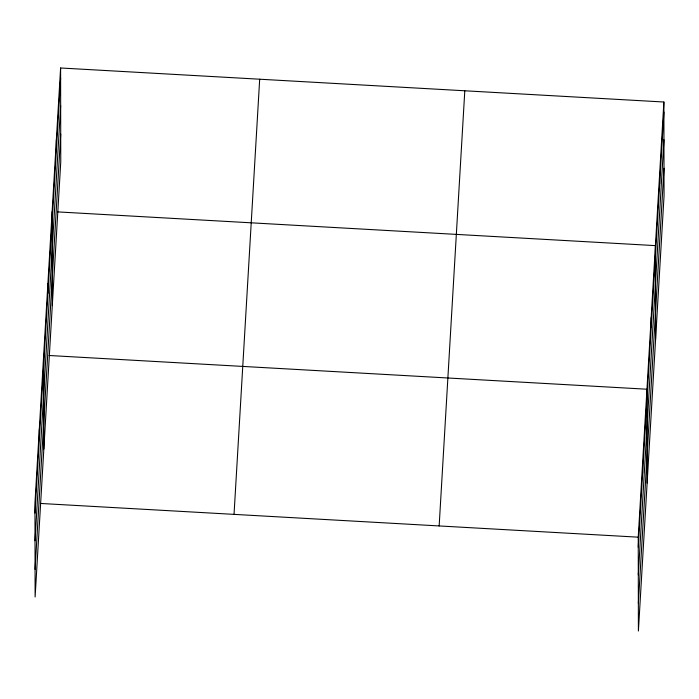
<?xml version="1.0" encoding="UTF-8"?>
<svg xmlns="http://www.w3.org/2000/svg" width="699" height="699" viewBox="0 0 699 699"><rect width="100%" height="100%" fill="white"/><g stroke="black" fill="none" stroke-linecap="round" stroke-linejoin="round"><path stroke-width="1.05" d="M60.603 67.986L34.95 503.14L35.116 596.99L60.761 161.827L60.603 67.986L663.884 102.01L664.05 195.86L638.397 631.014L638.239 537.173L663.884 102.01M34.967 513.153L60.621 78M35.02 540.816L60.664 105.663M35.064 569.318L60.717 134.164M234.034 514.377L259.687 79.214M439.155 525.945L464.8 90.783M638.257 547.186L663.901 112.023M638.301 574.849L663.954 139.695M638.353 603.351L663.998 168.197M57.545 211.893L655.426 245.62L655.583 339.461M49.079 355.494L646.959 389.221L647.125 483.061M40.359 503.446L638.239 537.173M659.655 173.815L659.673 183.828M651.188 317.416L651.206 327.429M642.599 463.192L642.617 473.206M56.366 139.791L56.383 149.804M52.137 211.587L52.303 305.428M47.899 283.392L47.916 293.405M43.67 355.188L43.836 449.029M39.31 429.169L39.327 439.182"/></g></svg>
